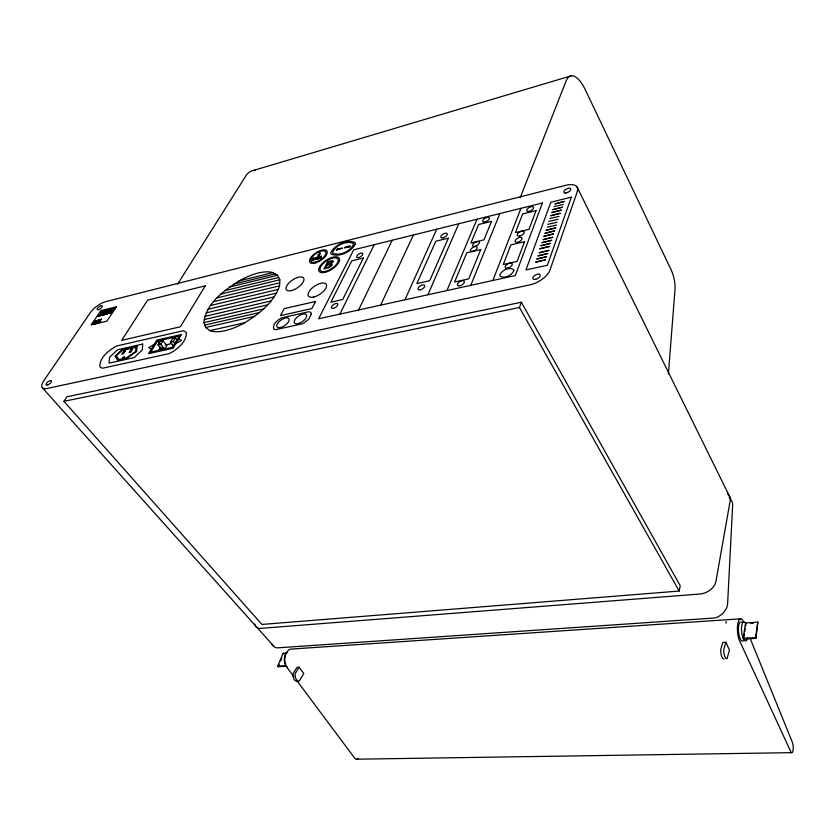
<?xml version="1.0" encoding="UTF-8"?>
<svg xmlns="http://www.w3.org/2000/svg" width="835" height="835" viewBox="0 0 835 835"><rect width="100%" height="100%" fill="white"/><g stroke="black" fill="none" stroke-linecap="round" stroke-linejoin="round"><path stroke-width="1.25" d="M279.548 285.841L279.85 279.788L277.554 275.279L272.888 272.586A44.485 19.226 -34.9 0 0 238.987 280.946C223.863 290.632 205.932 303.355 203.897 322.654L205.66 327.508L209.929 330.618A44.485 19.226 -34.9 0 0 244.655 322.78C259.132 313.929 273.88 302.479 279.548 285.841L213.499 301.665M668.386 374.007L674.972 289.975A16.429 5.668 79.4 0 0 671.423 270.467L585.366 89.909A33.431 12.389 76.2 0 0 566.12 80.974L520.195 197.624M755.571 637.616L757.846 622.127L745.572 622.931A9.686 3.142 84.5 0 0 741.731 625.645A9.686 3.142 84.5 0 0 743.192 638.357L755.571 637.616L755.967 638.368L743.588 639.099L744.382 633.963M755.967 638.368L757.846 622.127M743.192 638.357L745.572 622.931M744.778 631.385L745.175 628.818M745.572 626.25L745.968 623.682M725.928 623.15L726.199 621.532M679.168 591.055L680.222 585.753L521.353 302.239L66.904 396.761L63.909 401.322L261.908 624.444L679.168 591.055L519.443 307.51L521.353 302.239M725.824 642.261L723.757 649.599A7.024 2.369 84.9 0 0 727.034 658.721L729.456 649.985L725.824 642.261L722.776 642.439L720.709 649.776A7.024 2.38 84.9 0 0 723.987 658.888M100.273 319.878C99.407 320.483 99.689 320.494 100.169 319.993M556.976 222.287L547.666 224.364M558.03 219.323L548.731 221.411M559.085 216.38L549.806 218.467M563.281 204.481L554.075 206.6M556.621 225.064L547.28 227.141M492.838 280.477L520.946 208.322M470.783 285.33L499.862 213.551M446.923 290.57L477.015 219.219M287.063 666.841L286.52 666.236L278.222 666.737L277.679 666.132L283.19 653.262L286.729 653.033M278.222 666.737L279.224 664.389M280.727 660.882L281.719 658.544M427.906 294.755L458.791 223.738M404.923 299.807L436.736 229.207M380.635 305.151L413.408 234.99M358.591 310.004L392.22 240.24M339.855 314.117L374.184 244.718M95.388 323.375L96.161 322.498L94.324 323.615L95.806 322.811M97.413 322.842L97.528 322.247M173.471 346.087L170.371 342.162L173.2 341.525L175.381 337.935L177.698 340.878M170.371 342.162L172.563 338.572L175.381 337.935M157.992 351.41L160.717 346.984M158.024 344.938L160.226 341.358L163.023 340.732L166.885 345.606L164.704 349.187L160.811 344.312L158.024 344.938L161.906 349.802M160.811 344.312L163.023 340.732M157.533 341.014L150.676 352.099L172.417 347.276L179.17 336.119L157.533 341.014L159.85 343.926M299.128 667.248L295.266 673.48A5.855 3.58 89.1 0 0 299.254 681.016L303.815 673.584L299.128 667.248L297.02 667.363L293.148 673.605A5.845 3.58 89.1 0 0 297.145 681.12M177.563 284.182L245.876 175.861A29.027 16.794 72.2 0 1 255.26 170.382M99.929 321.767L99.355 322.393L100.659 321.381L99.918 321.934M94.449 320.943L95.347 320.598L93.332 322.018L95.148 320.64L94.334 321.214M98.467 321.976C100.19 320.556 96.536 324.251 98.614 321.934L97.1 322.936L97.518 322.226M98.311 321.966L97.518 322.842M154.329 344.27L148.64 347.694L151.427 348.946M175.841 343.644L181.425 340.492L178.69 338.927M253.057 170.57L571.244 75.808M238.987 280.946L272.888 272.586M234.249 283.994L275.216 273.922M229.51 287.042L277.554 275.279M225.179 290.559L278.702 277.523M220.826 294.087L279.85 279.788M217.173 297.865L279.694 282.804M210.754 305.453L278.086 289.432M207.998 309.274L276.625 293.043M206.36 312.843L273.932 296.968M204.711 316.434L271.239 300.903M204.304 319.534L267.492 304.879M203.897 322.654L263.735 308.867M204.773 325.076L259.205 312.603M205.66 327.508L254.654 316.34M209.929 330.618L244.655 322.78M165.215 345.022L171.572 343.602M63.909 401.322L519.443 307.51M740.802 618.808L291.342 649.066A10.918 6.743 88.6 0 0 285.476 654.932A10.918 6.743 88.6 0 0 286.081 666.205L293.868 676.632M750.874 623.359L753.327 623.192M277.679 666.132L285.988 665.641A7.974 4.937 88.7 0 1 284.401 658.001A7.974 4.937 88.7 0 1 287.689 652.135M356.628 759.192L791.956 752.648M42.355 387.753L274.673 647.177A11.857 8.287 -57.2 0 0 278.076 647.814L713.111 618.088A14.007 12.264 -40.1 0 0 718.444 616.658L723.079 613.328L726.314 608.6A15.312 13.402 -40.1 0 0 727.64 603.204L732.608 505.801A14.811 12.337 -35.4 0 0 731.846 501.021L729.185 497.222M283.19 653.262L283.723 653.857M173.2 341.525L174.745 343.498M296.978 680.807L354.562 757.982A5.031 2.849 -89.2 0 0 358.027 758.337M272.888 645.799L271.646 643.775M743.588 639.099L743.985 639.84A9.686 3.142 84.5 0 0 747.628 638.003M577.058 186.988L729.853 496.982M743.703 622.513L742.722 620.102A13.235 4.311 84.5 0 0 737.848 623.348A13.235 4.311 84.5 0 0 738.891 639.307L790.547 751.166A6.033 1.785 85.7 0 0 793.031 750.613A6.033 1.785 85.7 0 0 792.29 742.127L750.08 638.222M743.4 640.789A9.676 3.152 84.5 0 1 738.547 631.761A9.676 3.152 84.5 0 1 741.678 622.211M255.353 626.01A12.368 7.202 -41.3 0 0 260.76 628.369L699.897 594.029A14.686 10.688 -26.4 0 0 715.95 581.275L730.166 500.854A14.028 9.592 -24.9 0 0 727.577 493.955M254.978 625.112A12.368 7.202 -41.3 0 1 254.779 624.1M321.214 256.115L321.204 258.192L320.765 257.671L318.344 258.902L321.214 256.115M96.933 320.901C95.545 322.279 98.645 319.053 96.933 320.953M186.476 333.499C185.568 342.767 177.114 349.635 169.296 353.602L102.329 368.266L99.866 366.889C99.344 357.317 109.114 350.105 116.764 345.951L183.095 330.775L185.934 332.048L186.476 333.499M97.194 322.268L95.273 323.719L97.194 322.268M97.455 320.901L98.478 320.108L97.455 320.901M98.582 322.446L99.762 321.621L98.634 322.362M142.681 344.062L142.368 349.917L134.184 357.589L109.051 363.131L109.594 357.244L117.693 349.719L142.681 344.062M93.583 323.688L94.626 322.905L93.583 323.688M319.22 255.113C322.727 251.105 315.317 256.428 319.252 255.009M320.807 256.856L319.742 257.702L320.807 256.856M94.814 321.527L96.004 320.744L94.866 321.433M137.034 346.348L136.721 351.368L126.283 358.685L117.986 360.522L115.032 356.211L121.983 349.75L137.034 346.348M135.875 347.329L135.614 351.462L126.419 357.923L118.935 359.572L116.326 355.783L122.046 350.45L135.875 347.329M319.064 257.076L317.415 257.368L316.382 258.798L318.584 258.182L318.02 258.735A1.44 0.626 -33.3 0 1 317.363 259.132L317.133 259.226A2.307 1.012 -33.3 0 1 316.465 259.361L315.995 258.714L316.83 257.545A1.524 0.668 -33.3 0 1 317.404 257.149A1.847 0.804 -33.3 0 1 318.02 256.877L318.615 256.762A1.388 0.605 -33.3 0 1 319.033 256.971L319.064 257.076M97.017 322.362L96.056 323.114L97.017 322.362M313.532 258.328L313.323 260.144L315.63 257.838L314.952 259.737L316.225 257.357L313.709 259.748L313.939 257.921L313.334 258.078L312.05 260.457L313.532 258.328M93.896 322.79L92.257 324.022L93.896 322.79M96.286 320.682C94.157 322.79 98.332 319.294 96.108 321.016L96.286 320.682M101.432 319.033L100.325 320.306L101.432 319.033M124.405 357.004L122.609 357.714L124.405 357.004M311.33 314.106L308.564 319.461L302.792 323.698L275.435 329.7L273.744 329.021C272.231 324.064 277.878 319.805 281.812 317.801L309.013 311.705L310.777 312.342L311.33 314.106M98.895 320.045C97.779 321.976 100.649 318.886 98.895 320.045M355.386 243.747C351.629 251.752 339.396 257.66 331.077 254.09L330.723 252.828C334.584 244.864 346.629 239.071 354.99 242.484L355.386 243.747M353.57 244.415C350.356 251.251 339.918 256.282 332.821 253.255L332.507 252.17C335.806 245.365 346.097 240.407 353.236 243.34L353.57 244.415M513.796 270.561C512.022 275.331 504.361 279.151 499.988 275.967L499.821 275.07C501.637 270.321 509.214 266.532 513.629 269.663L513.796 270.561M318.219 255.051L319.565 254.362L318.219 255.051M107.798 310.578L103.676 311.862L107.798 310.578M110.22 311.017L110.45 310.964C117.192 309.555 103.06 313.052 110.22 311.017M110.397 310.453L108.352 311.225L110.397 310.453M110.564 309.889L108.039 310.777L110.564 309.889M110.742 309.326L108.456 310.15L110.742 309.326M108.675 312.989L109.437 312.801L108.675 312.989M108.853 312.415L110.105 312.113L108.853 312.415M109.03 311.841L110.784 311.413L109.03 311.841M333.509 261.407L331.234 263.756L332.267 264.528A3.392 1.513 -33.2 0 1 331.297 266.125L329.042 267.586L323.907 268.943L327.738 261.637L332.153 260.593L333.509 261.407M577.34 191.497L550.035 269.882A17.952 9.216 -29.2 0 1 530.016 284.839L47.063 388.484A14.581 5.751 -38 0 1 43.775 380.791L90.159 312.854A13.736 5.25 -36.5 0 1 105.847 301.623L565.817 185.297A16.961 8.089 -28.1 0 1 577.34 191.497M571.338 197.154L547.395 265.217L525.966 269.955L550.829 202.227L571.338 197.154M549.461 246.429L539.869 248.778L549.461 246.429M550.557 243.35L540.986 245.709L550.557 243.35M551.643 240.292L542.092 242.651L551.643 240.292M552.728 237.244L543.199 239.603L552.728 237.244M545.485 259.8L535.809 262.117L545.485 259.8M546.601 256.658L536.936 258.986L546.601 256.658M547.718 253.527L538.074 255.854L547.718 253.527M548.814 250.416L539.191 252.754L548.814 250.416M560.181 213.29L550.808 215.701L560.181 213.29M561.266 210.128L551.914 212.539L561.266 210.128M562.31 207.216L552.968 209.637L562.31 207.216M564.356 201.454L555.056 203.886L564.356 201.454M553.469 233.915L543.961 236.284L553.469 233.915M554.544 230.898L545.057 233.278L554.544 230.898M555.609 227.892L546.142 230.283L555.609 227.892M330.921 265.039L329.209 266.793L325.587 267.774L326.913 265.259L330.368 264.518A1.753 0.783 -33.2 0 1 330.921 265.039M332.194 261.971L330.597 263.526L327.362 264.392L328.51 262.19L332.194 261.971M542.426 202.999L515.32 275.529L318.615 318.793L353.727 249.79L542.426 202.999M536.028 210.66L528.972 229.385L515.435 232.61L522.647 213.948L536.028 210.66M524.526 241.701L517.115 261.386L503.296 264.507L510.874 244.885L524.526 241.701M480.73 249.54L468.759 278.848L454.584 282L466.807 252.796L480.73 249.54M491.533 221.348L483.956 239.864L470.919 242.975L478.653 224.511L491.533 221.348M163.723 348.091C157.992 351.201 162.314 346.358 163.723 348.091M448.311 238.194L429.681 280.717L416.874 283.608L435.818 241.231L448.311 238.194M363.361 258.036L342.705 299.525L330.869 302.207L351.786 260.844L363.361 258.036M99.626 321.705L98.916 322.164L99.626 321.705M95.858 320.786L95.148 321.245L95.858 320.786M106.212 313.073L104.876 313.668L106.212 313.073M350.335 246.2L348.331 247.504L349.322 246.607C338.551 250.062 348.153 245.072 350.335 246.2M315.536 301.477L311.883 308.543L280.466 315.62L284.234 308.626L315.536 301.477M342.214 248.172L337.152 249.655L337.382 250.239L336.286 249.801L338.029 248.579L337.277 249.415L342.214 248.172M181.341 334.543L173.064 348.237L148.505 353.664L156.928 340.085L181.341 334.543M205.274 285.831L180.36 326.777L121.67 340.336L147.618 300.151L205.274 285.831M132.588 349.322L130.761 352.203L129.081 352.579L130.907 349.698L132.588 349.322M125.229 350.982L123.392 353.852L121.722 354.228L123.559 351.358L125.229 350.982M111.566 312.812L109.521 313.574L111.566 312.812M111.984 312.175L109.949 312.937L111.984 312.175M114.092 309.013L111.452 309.931L114.092 309.013M114.51 308.386L112.109 309.242L114.51 308.386M116.482 306.779L106.932 321.12L91.161 324.951L100.805 310.683L116.482 306.779M110.575 311.998L111.681 311.726L110.575 311.998M111.003 311.361L112.109 311.09L111.003 311.361M112.944 309.816L110.784 310.62L112.944 309.816M106.369 311.455L107.538 311.163L106.369 311.455M105.711 314.252L107.538 313.803L105.711 314.252M106.129 313.616L107.955 313.167L106.129 313.616M107.287 312.801L108.383 312.541L107.287 312.801M107.715 312.175L108.811 311.904L107.715 312.175M101.098 314.336L99.814 314.91L101.098 314.336M101.515 313.709L100.242 314.273L101.515 313.709M101.943 313.073L100.67 313.647L101.943 313.073M102.371 312.447L101.098 313.01L102.371 312.447M100.962 315.421L98.238 316.35L100.962 315.421M101.39 314.795L98.666 315.724L101.39 314.795M103.509 311.643L100.784 312.572L103.509 311.643M103.937 311.006L101.212 311.946L103.937 311.006M101.338 315.327L103.905 314.962A1.722 0.668 -36.6 0 0 104.959 314.44L101.338 315.327M101.766 314.701L105.784 313.709L101.766 314.701M104.302 310.923L107.715 310.328A2.014 0.772 -36.5 0 0 107.089 310.223L104.302 310.923M102.914 313.887L103.999 313.616L102.914 313.887M103.342 313.25L106.254 312.801L103.342 313.25M103.77 312.614L106.901 311.841L103.77 312.614M104.198 311.987L105.283 311.716L104.198 311.987M319.899 252.963L319.638 253.423L319.899 252.963M98.968 309.524A3.11 1.179 -36.5 0 0 102.225 305.923A3.11 1.179 -36.5 0 0 97.914 307.76A3.11 1.179 -36.5 0 0 98.968 309.524M47.898 384.862A3.319 1.305 -38.1 0 0 51.446 380.896A3.319 1.305 -38.1 0 0 46.958 382.733A3.319 1.305 -38.1 0 0 47.898 384.862M565.65 193A3.851 1.827 -28 0 0 570.816 189.169A3.851 1.827 -28 0 0 565.462 189.597A3.851 1.827 -28 0 0 565.65 193M535.621 279.381A4.091 2.108 -29.2 0 0 540.13 274.798A4.091 2.108 -29.2 0 0 533.878 276.166A4.091 2.108 -29.2 0 0 535.621 279.381M280.477 327.508A7.223 3.309 -34.7 0 0 289.192 319.252A7.223 3.309 -34.7 0 0 279.308 321.475A7.223 3.309 -34.7 0 0 280.477 327.508M297.97 323.625A7.275 3.361 -34.3 0 0 306.706 315.317A7.275 3.361 -34.3 0 0 296.665 317.582A7.275 3.361 -34.3 0 0 297.97 323.625M291.405 290.58A10.438 4.624 -34 0 0 303.95 278.817A10.438 4.624 -34 0 0 289.568 282.314A10.438 4.624 -34 0 0 291.405 290.58M313.772 297.02A10.688 4.853 -33.7 0 0 326.516 284.944A10.688 4.853 -33.7 0 0 311.632 288.482A10.688 4.853 -33.7 0 0 313.772 297.02M325.713 271.333A10.458 4.655 -33.2 0 0 338.144 259.612A10.458 4.655 -33.2 0 0 323.489 263.244A10.458 4.655 -33.2 0 0 325.713 271.333M325.233 272.304A12.003 5.344 -33.2 0 0 339.48 258.86A12.003 5.344 -33.2 0 0 322.654 263.046A12.003 5.344 -33.2 0 0 325.233 272.304M314.931 263.067A10.281 4.499 -33.3 0 0 327.195 251.596A10.281 4.499 -33.3 0 0 312.864 255.218A10.281 4.499 -33.3 0 0 314.931 263.067M315.421 262.127A8.778 3.841 -33.3 0 0 325.89 252.327A8.778 3.841 -33.3 0 0 313.668 255.416A8.778 3.841 -33.3 0 0 315.421 262.127M358.643 257.566A3.528 1.587 -32.6 0 0 362.808 253.631A3.528 1.587 -32.6 0 0 357.798 254.863A3.528 1.587 -32.6 0 0 358.643 257.566M333.416 308.334A3.674 1.722 -33.6 0 0 337.778 304.159A3.674 1.722 -33.6 0 0 332.633 305.328A3.674 1.722 -33.6 0 0 333.416 308.334M420.308 289.818A3.82 1.858 -31.8 0 0 424.712 285.507A3.82 1.858 -31.8 0 0 419.139 286.76A3.82 1.858 -31.8 0 0 420.308 289.818M443.061 237.798A3.674 1.712 -30.9 0 0 447.257 233.737A3.674 1.712 -30.9 0 0 441.851 235.063A3.674 1.712 -30.9 0 0 443.061 237.798M472.871 251.377A3.81 1.837 -30.4 0 0 477.171 247.15A3.81 1.837 -30.4 0 0 471.504 248.496A3.81 1.837 -30.4 0 0 472.871 251.377M485.072 221.964A3.726 1.753 -29.9 0 0 489.258 217.872A3.726 1.753 -29.9 0 0 483.684 219.261A3.726 1.753 -29.9 0 0 485.072 221.964M474.979 246.325A3.799 1.827 -30.3 0 0 479.259 242.119A3.799 1.827 -30.3 0 0 473.602 243.465A3.799 1.827 -30.3 0 0 474.979 246.325M459.876 285.768A3.914 1.941 -30.9 0 0 464.312 281.364A3.914 1.941 -30.9 0 0 458.519 282.658A3.914 1.941 -30.9 0 0 459.876 285.768M519.861 235.961A3.883 1.889 -29.2 0 0 524.15 231.692A3.883 1.889 -29.2 0 0 518.274 233.09A3.883 1.889 -29.2 0 0 519.861 235.961M528.44 211.464A3.81 1.816 -28.9 0 0 533.586 207.654A3.81 1.816 -28.9 0 0 528.388 208.009A3.81 1.816 -28.9 0 0 528.44 211.464M517.648 242.265A3.904 1.91 -29.3 0 0 521.969 237.954A3.904 1.91 -29.3 0 0 516.072 239.353A3.904 1.91 -29.3 0 0 517.648 242.265M507.764 268.16A3.977 1.994 -29.7 0 0 512.179 263.724A3.977 1.994 -29.7 0 0 506.187 265.081A3.977 1.994 -29.7 0 0 507.764 268.16"/></g></svg>
